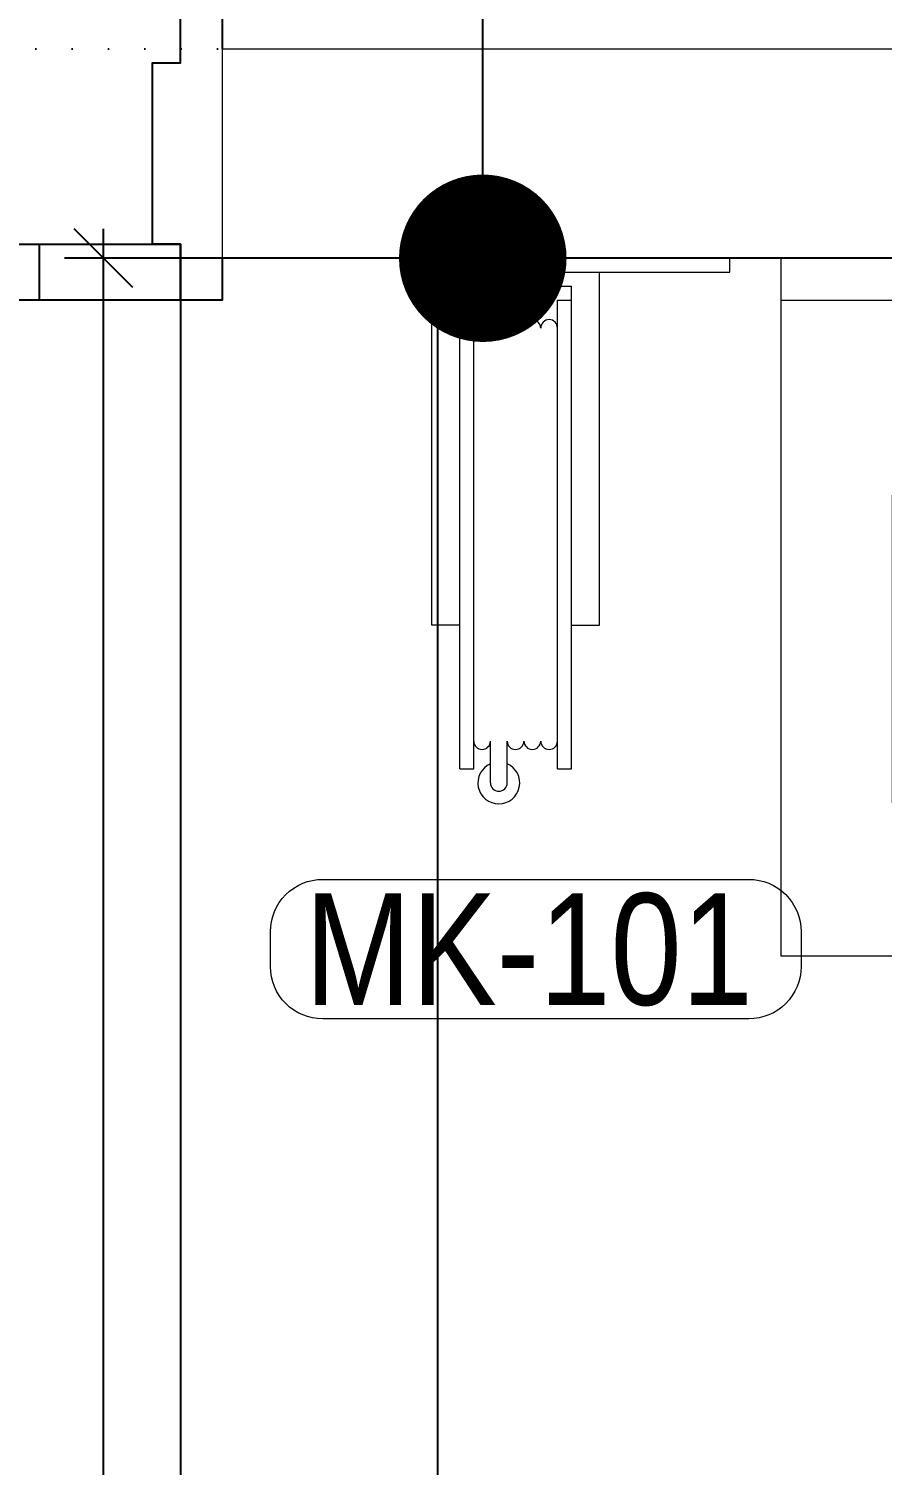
# Model space of a CAD drawing. Extents: x -5598 to 26293, y -3808 to 13850.
# Drawn here: x -718.9 to -657.7, y 3323.5 to 3426.4 of the extents above; entities that cross this region are included whole.
import ezdxf
from ezdxf.enums import TextEntityAlignment as Align

# ---------------------------------------------------------------- set-up
doc = ezdxf.new("R2010")
doc.units = 0
doc.header["$LTSCALE"] = 100
doc.header["$MEASUREMENT"] = 0
doc.linetypes.add('DOT', pattern=[0.25, 0, -0.25])
for name, color, linetype, lineweight in [('AD', 5, 'Continuous', 9), ('AK', 7, 'Continuous', 15), ('AP', 6, 'Continuous', 15), ('Y-DUVAR GAZBETON', 161, 'Continuous', 20)]:
    doc.layers.add(name, color=color, linetype=linetype, lineweight=lineweight)
doc.layers.add('KA-PEN-5 @ 1', color=5, linetype='Continuous')
doc.layers.add('OLCU DIS', color=7, linetype='Continuous')
for name, color, linetype, lineweight, true_color in [('MAKPA ELEKTRIK', 7, 'Continuous', 30, 0x93039a), ('MAKPA GAZ', 7, 'Continuous', 30, 0x046a38), ('MAKPA SIHHI', 7, 'Continuous', 30, 0x428a93)]:
    doc.layers.add(name, color=color, linetype=linetype, lineweight=lineweight, true_color=true_color)
doc.styles.add('MAKPA TESISAT', font='arial.ttf', dxfattribs={"height": 10})
doc.styles.add('OLC-50', font='romans.shx', dxfattribs={"width": 0.5, "height": 0.15})
doc.styles.add('olcu', font='romans.shx', dxfattribs={"width": 0.5})
doc.styles.add('POZ TEXT', font='ARIALN.TTF', dxfattribs={"height": 8})
doc.dimstyles.new('1-200', dxfattribs={"dimtxt": 40, "dimasz": 2, "dimexe": 0, "dimexo": 0, "dimgap": 10, "dimtad": 1, "dimdec": 4, "dimrnd": 0.1, "dimzin": 9, "dimdsep": 46, "dimtxsty": 'olcu', "dimblk1": 'SOL', "dimblk2": 'SAG', "dimsah": 1, "dimcen": 0, "dimse1": 1, "dimse2": 1, "dimclre": 13, "dimadec": 0, "dimazin": 0, "dimtfac": 1, "dimtdec": 4, "dimtix": 1, "dimtmove": 2, "dimatfit": 2, "dimldrblk": 'SOL', "dimfxl": 0, "dimtolj": 1, "dimarcsym": 0})
doc.dimstyles.new('MAKPA TESISAT DIM', dxfattribs={"dimscale": 0.7, "dimtxt": 12, "dimasz": 6, "dimexe": 4, "dimexo": 0, "dimgap": 8, "dimtad": 2, "dimtih": 1, "dimtoh": 1, "dimdec": 0, "dimrnd": 5, "dimzin": 0, "dimdsep": 46, "dimtxsty": 'MAKPA TESISAT', "dimblk1": 'OBLIQUE', "dimblk2": 'OBLIQUE', "dimsah": 1, "dimcen": 0, "dimdle": 3, "dimclrd": 256, "dimclre": 256, "dimclrt": 256, "dimadec": 0, "dimazin": 0, "dimtfac": 1, "dimtdec": 0, "dimtix": 1, "dimtofl": 0, "dimtmove": 2, "dimatfit": 3, "dimldrblk": 'OBLIQUE', "dimfxl": 0, "dimtvp": 7, "dimtolj": 1, "dimtzin": 0, "dimarcsym": 0})

# ---------------------------------------------------------------- blocks, each defined once
blk = doc.blocks.new('SOL')
at = {"color": 0}
for p, q in [((0, 30), (0, -6.962)), ((7.582, 0), (-6.967, 0))]:
    blk.add_line(p, q, dxfattribs=at)
blk.add_circle((0, 0), 3, dxfattribs=at)
blk = doc.blocks.new('SAG')
at = {"color": 0}
for p, q in [((0, -30), (0, 6.962)), ((7.582, 0), (-6.967, 0))]:
    blk.add_line(p, q, dxfattribs=at)
blk.add_circle((0, 0), 3, dxfattribs=at)
blk = doc.blocks.new('*D332')
at = {"layer": 'OLCU DIS', "color": 0, "lineweight": -2, "transparency": 16777216}
blk.add_line((21268, -935), (-2968, -935), dxfattribs=at)
at = {"layer": 'OLCU DIS', "color": 0, "lineweight": -2, "transparency": 16777216, "xscale": 2, "yscale": 2, "zscale": 2, "rotation": 180}
blk.add_blockref('SAG', (-2970, -935), dxfattribs=at)
at = {"layer": 'OLCU DIS', "color": 0, "lineweight": -2, "transparency": 16777216, "xscale": 2, "yscale": 2, "zscale": 2}
blk.add_blockref('SOL', (21270, -935), dxfattribs=at)
at = {"layer": 'OLCU DIS', "color": 0, "transparency": 16777216, "insert": (9295.64, -905), "char_height": 40, "attachment_point": 5, "style": 'olcu'}
blk.add_mtext('\\A1;24240', dxfattribs=at)
blk = doc.blocks.new('*U581')
at = {"color": 0, "lineweight": -2}
for p, q in [((-3, 18), (-3, 132)), ((-13.1, 18), (-13.1, 14))]:
    blk.add_line(p, q, dxfattribs=at)
at = {"color": 0, "linetype": 'DOT', "ltscale": 0.1}
blk.add_line((-120, 0), (0, 0), dxfattribs=at)
at = {"color": 0, "lineweight": -2}
blk.add_lwpolyline([(-117, 18), (-117, 14), (-3, 14), (-3, 18)], close=True, dxfattribs=at)
blk.add_lwpolyline([(0, 15), (0, 18), (-3, 18), (-3, 14), (-5, 14), (-5, 1), (-3, 1), (-3, -3), (0, -3), (0, 0)], dxfattribs=at)
blk.add_arc((-3, 18), 114, 90, 180, dxfattribs=at)
at = {"style": 'OLC-50', "width": 0.5, "flags": 1}
for tag, p in [('K-NO', (-182.76, -83.82)), ('K-KANRENK', (-2.31, -88.79)), ('K-BLOK', (-183.43, -120.56)), ('K-KASRENK', (-1.25, -126.74)), ('K-KAT', (-184.31, -156.03)), ('K-TAMACILMA', (-2.77, -165.71)), ('K-MAHALKOD', (-183.25, -193.98)), ('K-FOTOSEL', (-1.83, -201.71)), ('K-MAHALAD', (-184.78, -232.95)), ('K-HERMETIK', (0.08, -236.3)), ('K-ACILISYON', (-183.83, -268.95)), ('K-HIDROLIK', (-2.21, -270.16)), ('K-YANGIN', (-181.93, -303.54)), ('K-KART', (-0.38, -303.83)), ('K-KANATTIP', (-184.21, -337.41)), ('K-BAND', (-1.83, -345.67)), ('K-KANATMALZ', (-182.39, -371.07)), ('K-MENFEZ', (0.08, -380.26)), ('K-KASAMALZ', (-181.37, -410.06)), ('K-PBAR', (-2.21, -414.12)), ('K-KASATIP', (-182.05, -446.79)), ('K-ELEKTRIKLI', (-0.38, -447.79)), ('K-DUVAR', (-182.05, -485.23)), ('K-TIP', (-0.38, -486.44)), ('K-REZ1', (-0.38, -524.33)), ('K-REZ2', (-0.38, -560.76)), ('K-REZ3', (-0.38, -600.74))]:
    blk.add_attdef(tag, p, '', height=30, dxfattribs=at)
blk = doc.blocks.new('EL YIKAMA EVYESI 3D')
at = {"layer": 'AD'}
for p, q in [((0, -3), (50, -3)), ((36.09, -38.83), (21.18, -23.97))]:
    blk.add_line(p, q, dxfattribs=at)
blk.add_lwpolyline([(36, -11), (39, -11.8), (41.2, -14), (42, -17), (42, -39), (41.2, -42), (39, -44.2), (36, -45), (14, -45), (11, -44.2), (8.8, -42), (8, -39), (8, -17), (8.8, -14), (11, -11.8), (14, -11)], close=True, dxfattribs=at)
blk.add_circle((15.88, -18.66), 2.5, dxfattribs=at)
at = {"layer": 'AK'}
blk.add_lwpolyline([(0, -50), (50, -50), (50, 0), (0, 0)], close=True, dxfattribs=at)
blk = doc.blocks.new('yer yıkama hortumu')
at = {"layer": 'AD'}
for p, q in [((4.2, -37.6), (4.2, -34.6)), ((5.4, -37.6), (5.4, -34.6))]:
    blk.add_line(p, q, dxfattribs=at)
for centre, radius, start, end in [((3.6, -5), 0.6, 0, 180), ((4.8, -5), 0.6, 0, 180), ((6, -5), 0.6, 0, 180), ((7.2, -5), 0.6, 0, 180), ((8.4, -5), 0.6, 0, 180), ((3.6, -34.6), 0.6, 180, 0), ((6, -34.6), 0.6, 180, 0), ((7.2, -34.6), 0.6, 180, 0), ((8.4, -34.6), 0.6, 180, 0), ((4.8, -37.6), 1.5, 113.5782, 66.4218), ((4.8, -37.6), 0.6, 180, 0)]:
    blk.add_arc(centre, radius, start, end, dxfattribs=at)
at = {"layer": 'AK'}
for p, q in [((3.65, 0), (21.35, 0)), ((3.65, -1), (3.65, 0)), ((21.35, -1), (21.35, 0)), ((0, -26.3), (0, -1)), ((0, -1), (21.35, -1)), ((12, -26.3), (12, -1)), ((2, -36.6), (2, -2)), ((2, -2), (10, -2)), ((10, -36.6), (10, -2)), ((2, -3), (3, -3)), ((3, -36.6), (3, -3)), ((9, -36.6), (9, -3)), ((9, -3), (10, -3)), ((2, -26.3), (0, -26.3)), ((10, -26.3), (12, -26.3)), ((2, -36.6), (3, -36.6)), ((9, -36.6), (10, -36.6))]:
    blk.add_line(p, q, dxfattribs=at)
blk = doc.blocks.new('POZ_X')
at = {"layer": 'AP'}
blk.add_lwpolyline([(12.75, 10), (-17.75, 10, 0.414214), (-21.5, 6.25), (-21.5, 3.75, 0.414214), (-17.75, 0), (12.75, 0, 0.414214), (16.5, 3.75), (16.5, 6.25, 0.414214)], format="xyb", close=True, dxfattribs=at)
at = {"layer": 'AP', "style": 'POZ TEXT'}
blk.add_attdef('POZ_NO', text='', height=8, dxfattribs=at).set_placement((-3, 5), align=Align.MIDDLE_CENTER)
at = {"layer": 'AP', "style": 'POZ TEXT', "flags": 1}
blk.add_attdef('URUN_ADI', text='', height=7, dxfattribs=at).set_placement((-3, -4.34), align=Align.MIDDLE_CENTER)
blk = doc.blocks.new('SIHHI NOKTA')
at = {"layer": 'MAKPA SIHHI', "const_width": 6}
blk.add_lwpolyline([(3, 0, -1), (-3, 0, -1)], format="xyb", close=True, dxfattribs=at)
blk = doc.blocks.new('_OBLIQUE')
at = {"color": 0, "linetype": 'ByBlock', "lineweight": -2}
blk.add_line((-0.5, -0.5), (0.5, 0.5), dxfattribs=at)
blk = doc.blocks.new('*D1002')
at = {"layer": 'MAKPA SIHHI', "lineweight": -2, "transparency": 16777216}
for p, q in [((-686.35, 3410), (-686.35, 3442.72)), ((-640, 3410), (-640, 3442.72)), ((-637.9, 3439.92), (-688.45, 3439.92))]:
    blk.add_line(p, q, dxfattribs=at)
at = {"layer": 'MAKPA SIHHI', "lineweight": -2, "transparency": 16777216, "xscale": 4.199999999999998, "yscale": 4.199999999999998, "zscale": 4.199999999999998, "rotation": 180}
blk.add_blockref('_OBLIQUE', (-686.35, 3439.92), dxfattribs=at)
at = {"layer": 'MAKPA SIHHI', "lineweight": -2, "transparency": 16777216, "xscale": 4.199999999999998, "yscale": 4.199999999999998, "zscale": 4.199999999999998}
blk.add_blockref('_OBLIQUE', (-640, 3439.92), dxfattribs=at)
at = {"layer": 'MAKPA SIHHI', "transparency": 16777216, "insert": (-663.17, 3450.6), "char_height": 10, "attachment_point": 5, "style": 'MAKPA TESISAT'}
blk.add_mtext('\\A1;45', dxfattribs=at)
blk = doc.blocks.new('*D773')
at = {"layer": 'MAKPA ELEKTRIK', "lineweight": -2, "transparency": 16777216}
for p, q in [((-689.58, 3412.1), (-689.58, 3118.57)), ((-610, 3410), (-692.38, 3410)), ((-610, 3120.67), (-692.38, 3120.67))]:
    blk.add_line(p, q, dxfattribs=at)
at = {"layer": 'MAKPA ELEKTRIK', "lineweight": -2, "transparency": 16777216, "xscale": 4.199999999999998, "yscale": 4.199999999999998, "zscale": 4.199999999999998}
for p, rotation in [((-689.58, 3410), 90), ((-689.58, 3120.67), 270)]:
    blk.add_blockref('_OBLIQUE', p, dxfattribs=dict(at, rotation=rotation))
at = {"layer": 'MAKPA ELEKTRIK', "transparency": 16777216, "insert": (-706.29, 3265.33), "char_height": 10, "attachment_point": 5, "style": 'MAKPA TESISAT'}
blk.add_mtext('\\A1;290', dxfattribs=at)
blk = doc.blocks.new('*D926')
at = {"layer": 'MAKPA GAZ', "lineweight": -2, "transparency": 16777216}
for p, q in [((-713.5, 3000.87), (-713.5, 3412.1)), ((-610, 3410), (-716.3, 3410)), ((-610, 3002.97), (-716.3, 3002.97))]:
    blk.add_line(p, q, dxfattribs=at)
at = {"layer": 'MAKPA GAZ', "lineweight": -2, "transparency": 16777216, "xscale": 4.199999999999998, "yscale": 4.199999999999998, "zscale": 4.199999999999998}
for p, rotation in [((-713.5, 3410), 90), ((-713.5, 3002.97), 270)]:
    blk.add_blockref('_OBLIQUE', p, dxfattribs=dict(at, rotation=rotation))
at = {"layer": 'MAKPA GAZ', "transparency": 16777216, "insert": (-730.38, 3206.48), "char_height": 10, "attachment_point": 5, "style": 'MAKPA TESISAT'}
blk.add_mtext('\\A1;405', dxfattribs=at)

msp = doc.modelspace()

# ---------------------------------------------------------------- linework, layer by layer
at = {"layer": 'Y-DUVAR GAZBETON'}
for p, q in [((-705, 3425), (-610, 3425)), ((-705, 3425), (-705, 3410)), ((-705, 3410), (-610, 3410))]:
    msp.add_line(p, q, dxfattribs=at)

# ---------------------------------------------------------------- block references
at = {"layer": 'AK'}
for name, p in [('yer yıkama hortumu', (-690, 3410)), ('EL YIKAMA EVYESI 3D', (-665, 3410))]:
    msp.add_blockref(name, p, dxfattribs=at)
at = {"layer": 'AP', "ltscale": 6}
ref = msp.add_blockref('POZ_X', (-680.05289, 3365.49082), dxfattribs=dict(at, xscale=-1, rotation=180))
ref.add_attrib('POZ_NO', 'MK-101', dxfattribs={"height": 8, "style": 'POZ TEXT'}).set_placement((-683.05289, 3360.49082), align=Align.MIDDLE_CENTER)
at = {"layer": 'KA-PEN-5 @ 1', "xscale": -1, "rotation": 180}
msp.add_blockref('*U581', (-705, 3425), dxfattribs=at)
at = {"layer": 'MAKPA SIHHI'}
msp.add_blockref('SIHHI NOKTA', (-686.35, 3410), dxfattribs=at)

# ---------------------------------------------------------------- dimensions: what is measured, and where the dimension line sits
at = {"layer": 'MAKPA ELEKTRIK'}
dim = msp.add_linear_dim(base=(-689.57848, 3120.66793), p1=(-610, 3410), p2=(-610, 3120.66793), angle=90, dimstyle='MAKPA TESISAT DIM', override={"dimfxl": 0}, dxfattribs=at)
dim.commit()
dim.dimension.update_dxf_attribs({"geometry": '*D773', "text_midpoint": (-706.29376, 3265.33396)})
at = {"layer": 'MAKPA GAZ'}
dim = msp.add_linear_dim(base=(-713.49852, 3410), p1=(-610, 3002.96793), p2=(-610, 3410), angle=90, dimstyle='MAKPA TESISAT DIM', override={"dimfxl": 0}, dxfattribs=at)
dim.commit()
dim.dimension.update_dxf_attribs({"geometry": '*D926', "text_midpoint": (-730.38433, 3206.48396)})
at = {"layer": 'MAKPA SIHHI'}
dim = msp.add_linear_dim(base=(-686.35, 3439.91599), p1=(-640, 3410), p2=(-686.35, 3410), dimstyle='MAKPA TESISAT DIM', override={"dimfxl": 0}, dxfattribs=at)
dim.commit()
dim.dimension.update_dxf_attribs({"geometry": '*D1002', "text_midpoint": (-663.175, 3450.60126)})
at = {"layer": 'OLCU DIS', "color": 7}
dim = msp.add_linear_dim(base=(-2970, -935), p1=(21270, -635), p2=(-2970, 7535), dimstyle='1-200', dxfattribs=at)
dim.commit()
dim.dimension.update_dxf_attribs({"geometry": '*D332', "text_midpoint": (9295.63768, -905), "dimtype": 160})

doc.saveas('drawing.dxf')
